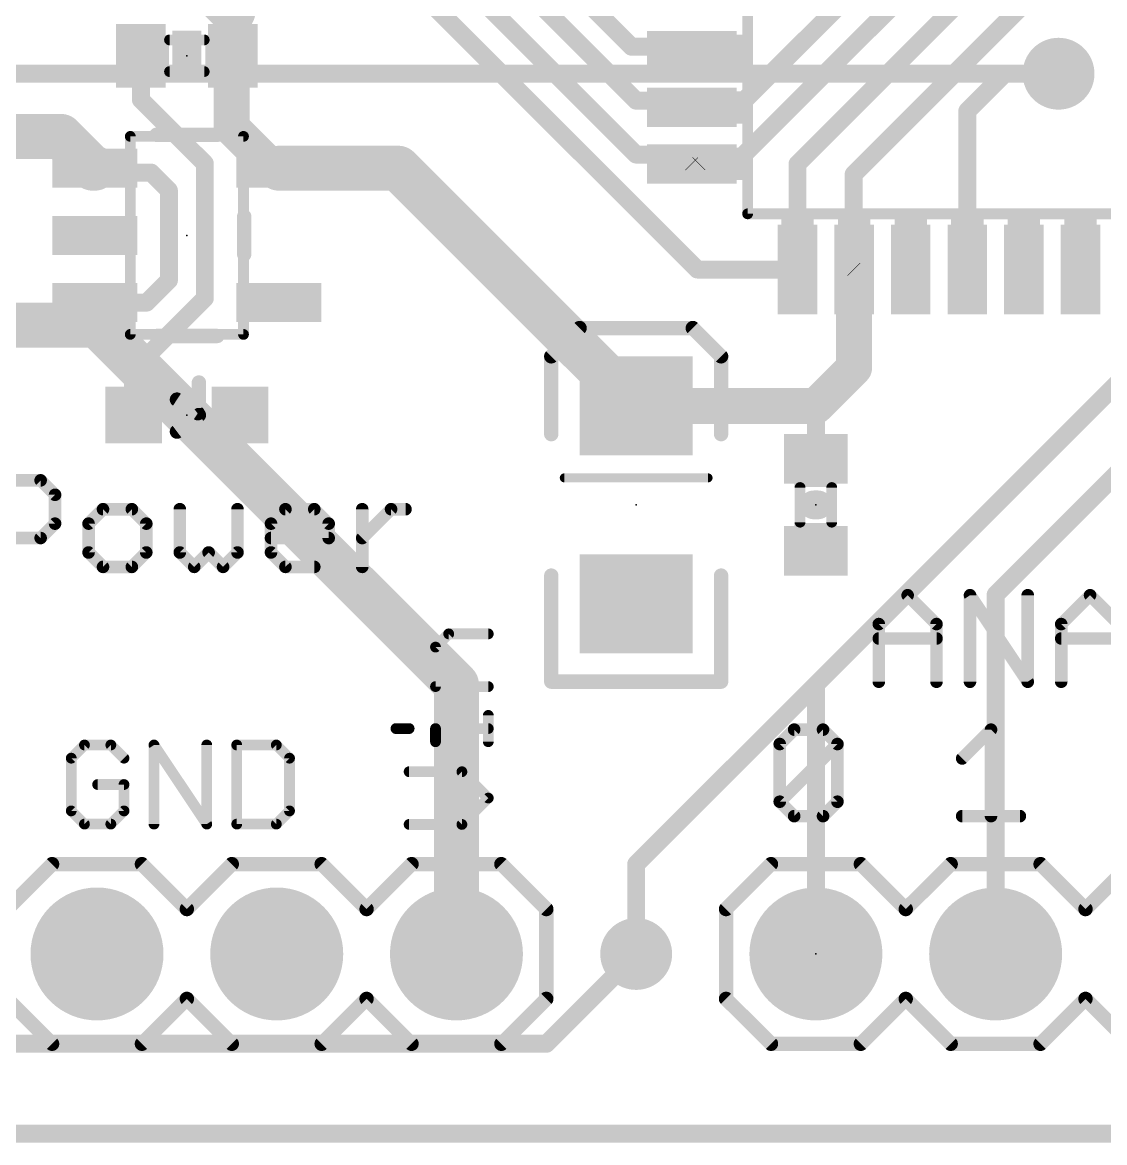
# Model space of a CAD drawing. Extents: x -28 to 79, y -1 to 63.
# Drawn here: x 23.08 to 38.37, y -0.13 to 15.71 of the extents above; entities that cross this region are included whole.
import ezdxf

# ---------------------------------------------------------------- set-up
doc = ezdxf.new("R2010")
doc.units = 0
for name, color, linetype in [('1', 12, 'CONTINUOUS'), ('16', 132, 'CONTINUOUS'), ('17', 110, 'CONTINUOUS'), ('18', 110, 'CONTINUOUS'), ('20', 53, 'CONTINUOUS'), ('21', 41, 'CONTINUOUS'), ('23', 53, 'CONTINUOUS'), ('51', 53, 'CONTINUOUS')]:
    doc.layers.add(name, color=color, linetype=linetype)

# ---------------------------------------------------------------- blocks, each defined once
blk = doc.blocks.new('RECT')
blk.add_solid([(-0.5, -0.5), (0.5, -0.5), (-0.5, 0.5), (0.5, 0.5)])
blk = doc.blocks.new('ROUNDP')
at = {"const_width": 0.5}
blk.add_lwpolyline([(0, -0.25, 1), (0, 0.25, 1), (0, -0.25)], format="xyb", dxfattribs=at)
blk = doc.blocks.new('ROUNDV')
at = {"const_width": 0.5}
blk.add_lwpolyline([(0, -0.25, 1), (0, 0.25, 1), (0, -0.25)], format="xyb", dxfattribs=at)

msp = doc.modelspace()

# ---------------------------------------------------------------- linework, layer by layer
at = {"layer": '1'}
for points, const_width in [([(31.6865, 15.367), (25.527, 21.5265)], 0.254), ([(31.75, 14.605), (25.019, 21.336)], 0.254), ([(31.75, 13.843), (24.511, 21.082)], 0.254), ([(32.6136, 12.2174), (24.003, 20.828)], 0.254), ([(25.4, 16.51), (26.05, 15.86)], 0.635), ([(26.05, 15.86), (26.05, 15.24)], 0.508), ([(33.147, 13.716), (35.433, 16.002)], 0.254), ([(33.274, 14.605), (34.671, 16.002)], 0.254), ([(34.03, 13.71), (36.322, 16.002)], 0.254), ([(34.8234, 13.5636), (37.2364, 15.9766)], 0.254), ([(24.75, 14.62), (24.75, 15.24)], 0.254), ([(26.05, 15.24), (26.035, 15.24)], 0.508), ([(26.035, 15.24), (26.035, 14.224)], 0.508), ([(32.512, 15.367), (31.6865, 15.367)], 0.254), ([(32.512, 15.3354), (32.512, 15.367)], 0.254), ([(32.5374, 15.31), (32.512, 15.3354)], 0.254), ([(36.957, 14.986), (36.43, 14.459)], 0.254), ([(37.719, 14.986), (36.957, 14.986)], 0.254), ([(25.654, 13.716), (24.75, 14.62)], 0.254), ([(32.512, 14.605), (31.75, 14.605)], 0.254), ([(32.5374, 14.5796), (32.512, 14.605)], 0.254), ([(32.639, 14.478), (32.766, 14.605)], 0.254), ([(32.766, 14.605), (33.274, 14.605)], 0.254), ([(32.5374, 14.51), (32.5374, 14.5796)], 0.254), ([(32.5374, 14.51), (32.5694, 14.478)], 0.254), ([(32.5374, 14.51), (32.607, 14.51)], 0.254), ([(32.5694, 14.478), (32.639, 14.478)], 0.254), ([(32.607, 14.51), (32.639, 14.478)], 0.254), ([(36.43, 14.459), (36.43, 12.2174)], 0.254), ([(21.59, 14.1), (23.619, 14.1)], 0.635), ([(23.619, 14.1), (24.069, 13.65)], 0.635), ([(26.035, 14.224), (26.609, 13.65)], 0.508), ([(24.069, 13.65), (24.0999, 13.65)], 0.635), ([(26.7001, 13.65), (28.387, 13.65)], 0.635), ([(28.387, 13.65), (31.75, 10.287)], 0.635), ([(32.639, 13.843), (31.75, 13.843)], 0.254), ([(32.5374, 13.7414), (32.639, 13.843)], 0.254), ([(25.654, 11.811), (25.654, 13.716)], 0.254), ([(32.5374, 13.71), (32.5314, 13.716)], 0.254), ([(32.5374, 13.71), (32.5374, 13.7414)], 0.254), ([(32.5374, 13.71), (32.633, 13.71)], 0.254), ([(32.633, 13.71), (32.639, 13.716)], 0.254), ([(32.639, 13.716), (33.147, 13.716)], 0.254), ([(34.03, 12.2174), (34.03, 13.71)], 0.254), ([(24.0999, 13.65), (24.0999, 13.6191)], 0.254), ([(24.0999, 13.6191), (24.13, 13.589)], 0.254), ([(24.13, 13.589), (24.892, 13.589)], 0.254), ([(24.892, 13.589), (25.146, 13.335)], 0.254), ([(26.604, 13.65), (26.543, 13.589)], 0.254), ([(26.609, 13.65), (26.604, 13.65)], 0.254), ([(26.609, 13.65), (26.7001, 13.65)], 0.254), ([(34.8234, 12.224), (34.8234, 13.5636)], 0.254), ([(25.146, 13.335), (25.146, 12.065)], 0.254), ([(34.83, 10.827), (34.83, 12.2174)], 0.508), ([(32.6136, 12.2174), (34.03, 12.2174)], 0.254), ([(34.83, 12.2174), (34.8234, 12.224)], 0.254), ([(25.146, 12.065), (24.831, 11.75)], 0.254), ([(24.638, 10.795), (25.654, 11.811)], 0.254), ([(24.831, 11.75), (24.0999, 11.75)], 0.254), ([(34.29, 10.287), (34.83, 10.827)], 0.508), ([(34.29, 6.35), (38.83, 10.89)], 0.254), ([(24.638, 10.16), (24.638, 10.795)], 0.254), ([(31.75, 10.287), (31.75, 10.29)], 0.635), ([(31.75, 10.29), (31.874, 10.29)], 0.635), ([(31.874, 10.29), (31.877, 10.287)], 0.635), ([(31.877, 10.287), (34.29, 10.287)], 0.508), ([(36.83, 7.62), (39.63, 10.42)], 0.254), ([(31.75, 10.29), (31.75, 10.16)], 0.254), ([(34.29, 10.287), (34.29, 9.54)], 0.254), ([(24.65, 10.16), (24.638, 10.16)], 0.254), ([(36.83, 2.54), (36.83, 7.62)], 0.254), ([(34.29, 2.54), (34.29, 6.35)], 0.254), ([(30.48, 1.27), (31.75, 2.54)], 0.254), ([(17.78, 1.27), (30.48, 1.27)], 0.254), ([(52.07, 0), (0, 0)], 0.254)]:
    msp.add_lwpolyline(points, dxfattribs=dict(at, const_width=const_width))
for points, const_width in [([(25.9377, 15.7477, 1), (26.1623, 15.9723)], 0.3175), ([(24.8135, 15.24, 1), (24.6865, 15.24)], 0.127), ([(26.035, 15.367, 1), (26.035, 15.113)], 0.254), ([(26.162, 15.24, 1), (25.908, 15.24)], 0.254), ([(25.923, 15.24, 1), (26.177, 15.24)], 0.254), ([(26.05, 15.113, 1), (26.05, 15.367)], 0.254), ([(31.6865, 15.4305, 1), (31.6865, 15.3035)], 0.127), ([(31.6416, 15.3221, 1), (31.7314, 15.4119)], 0.127), ([(32.5755, 15.367, 1), (32.4485, 15.367)], 0.127), ([(32.5569, 15.3803, 1), (32.4671, 15.2905)], 0.127), ([(32.4485, 15.3354, 1), (32.5755, 15.3354)], 0.127), ([(32.4925, 15.2651, 1), (32.5823, 15.3549)], 0.127), ([(32.512, 15.3035, 1), (32.512, 15.4305)], 0.127), ([(36.957, 15.0495, 1), (36.957, 14.9225)], 0.127), ([(37.0019, 14.9411, 1), (36.9121, 15.0309)], 0.127), ([(37.719, 14.9225, 1), (37.719, 15.0495)], 0.127), ([(24.7949, 14.6649, 1), (24.7051, 14.5751)], 0.127), ([(31.75, 14.6685, 1), (31.75, 14.5415)], 0.127), ([(32.5569, 14.6499, 1), (32.4671, 14.5601)], 0.127), ([(32.512, 14.5415, 1), (32.512, 14.6685)], 0.127), ([(32.766, 14.6685, 1), (32.766, 14.5415)], 0.127), ([(32.8109, 14.5601, 1), (32.7211, 14.6499)], 0.127), ([(33.274, 14.5415, 1), (33.274, 14.6685)], 0.127), ([(24.6865, 14.62, 1), (24.8135, 14.62)], 0.127), ([(31.7051, 14.5601, 1), (31.7949, 14.6499)], 0.127), ([(32.6009, 14.5796, 1), (32.4739, 14.5796)], 0.127), ([(32.5823, 14.5549, 1), (32.4925, 14.4651)], 0.127), ([(32.5374, 14.5735, 1), (32.5374, 14.4465)], 0.127), ([(32.4739, 14.51, 1), (32.6009, 14.51)], 0.127), ([(32.4925, 14.5347, 1), (32.5823, 14.6245)], 0.127), ([(32.5694, 14.5415, 1), (32.5694, 14.4145)], 0.127), ([(32.5245, 14.4331, 1), (32.6143, 14.5229)], 0.127), ([(32.6519, 14.5549, 1), (32.5621, 14.4651)], 0.127), ([(32.5941, 14.5229, 1), (32.6839, 14.4331)], 0.127), ([(32.5941, 14.4331, 1), (32.6839, 14.5229)], 0.127), ([(32.607, 14.4465, 1), (32.607, 14.5735)], 0.127), ([(32.639, 14.4145, 1), (32.639, 14.5415)], 0.127), ([(33.2291, 14.6499, 1), (33.3189, 14.5601)], 0.127), ([(36.4935, 14.459, 1), (36.3665, 14.459)], 0.127), ([(23.7313, 14.2123, 1), (23.5067, 13.9877)], 0.3175), ([(23.619, 13.9413, 1), (23.619, 14.2588)], 0.3175), ([(26.1248, 14.3138, 1), (25.9452, 14.1342)], 0.254), ([(36.3851, 14.5039, 1), (36.4749, 14.4141)], 0.127), ([(25.908, 14.224, 1), (26.162, 14.224)], 0.254), ([(24.069, 13.8087, 1), (24.069, 13.4913)], 0.3175), ([(24.0999, 13.4913, 1), (24.0999, 13.8087)], 0.3175), ([(26.7001, 13.8087, 1), (26.7001, 13.4913)], 0.3175), ([(28.4993, 13.7623, 1), (28.2747, 13.5377)], 0.3175), ([(28.387, 13.4913, 1), (28.387, 13.8087)], 0.3175), ([(31.75, 13.9065, 1), (31.75, 13.7795)], 0.127), ([(31.7051, 13.7981, 1), (31.7949, 13.8879)], 0.127), ([(32.6839, 13.7981, 1), (32.5941, 13.8879)], 0.127), ([(32.639, 13.7795, 1), (32.639, 13.9065)], 0.127), ([(23.9567, 13.5377, 1), (24.1813, 13.7623)], 0.3175), ([(25.7175, 13.716, 1), (25.5905, 13.716)], 0.127), ([(25.6091, 13.6711, 1), (25.6989, 13.7609)], 0.127), ([(26.5192, 13.5602, 1), (26.6988, 13.7398)], 0.254), ([(32.5763, 13.7609, 1), (32.4865, 13.6711)], 0.127), ([(32.6009, 13.7414, 1), (32.4739, 13.7414)], 0.127), ([(32.4925, 13.7863, 1), (32.5823, 13.6965)], 0.127), ([(32.5374, 13.7735, 1), (32.5374, 13.6465)], 0.127), ([(32.4925, 13.6651, 1), (32.5823, 13.7549)], 0.127), ([(32.5881, 13.7549, 1), (32.6779, 13.6651)], 0.127), ([(32.639, 13.7795, 1), (32.639, 13.6525)], 0.127), ([(32.6839, 13.6711, 1), (32.5941, 13.7609)], 0.127), ([(32.633, 13.6465, 1), (32.633, 13.7735)], 0.127), ([(33.1021, 13.7609, 1), (33.1919, 13.6711)], 0.127), ([(33.147, 13.6525, 1), (33.147, 13.7795)], 0.127), ([(34.0935, 13.71, 1), (33.9665, 13.71)], 0.127), ([(33.9851, 13.7549, 1), (34.0749, 13.6651)], 0.127), ([(24.1634, 13.65, 1), (24.0364, 13.65)], 0.127), ([(24.1448, 13.664, 1), (24.055, 13.5742)], 0.127), ([(24.0364, 13.6191, 1), (24.1634, 13.6191)], 0.127), ([(24.13, 13.6525, 1), (24.13, 13.5255)], 0.127), ([(24.0851, 13.5441, 1), (24.1749, 13.6339)], 0.127), ([(24.9369, 13.6339, 1), (24.8471, 13.5441)], 0.127), ([(24.892, 13.5255, 1), (24.892, 13.6525)], 0.127), ([(26.4981, 13.6339, 1), (26.5879, 13.5441)], 0.127), ([(26.604, 13.7135, 1), (26.604, 13.5865)], 0.127), ([(26.609, 13.7135, 1), (26.609, 13.5865)], 0.127), ([(26.6489, 13.6051, 1), (26.5591, 13.6949)], 0.127), ([(26.609, 13.5865, 1), (26.609, 13.7135)], 0.127), ([(26.7001, 13.5865, 1), (26.7001, 13.7135)], 0.127), ([(32.4739, 13.71, 1), (32.6009, 13.71)], 0.127), ([(34.8869, 13.5636, 1), (34.7599, 13.5636)], 0.127), ([(34.7785, 13.6085, 1), (34.8683, 13.5187)], 0.127), ([(25.2095, 13.335, 1), (25.0825, 13.335)], 0.127), ([(25.1011, 13.2901, 1), (25.1909, 13.3799)], 0.127), ([(34.957, 12.2174, 1), (34.703, 12.2174)], 0.254), ([(32.6136, 12.2809, 1), (32.6136, 12.1539)], 0.127), ([(32.5687, 12.1725, 1), (32.6585, 12.2623)], 0.127), ([(33.9665, 12.2174, 1), (34.0935, 12.2174)], 0.127), ([(34.03, 12.1539, 1), (34.03, 12.2809)], 0.127), ([(34.8683, 12.2689, 1), (34.7785, 12.1791)], 0.127), ([(34.7599, 12.224, 1), (34.8869, 12.224)], 0.127), ([(34.7851, 12.1725, 1), (34.8749, 12.2623)], 0.127), ([(36.3665, 12.2174, 1), (36.4935, 12.2174)], 0.127), ([(25.0825, 12.065, 1), (25.2095, 12.065)], 0.127), ([(25.1909, 12.0201, 1), (25.1011, 12.1099)], 0.127), ([(25.6989, 11.7661, 1), (25.6091, 11.8559)], 0.127), ([(24.0999, 11.8135, 1), (24.0999, 11.6865)], 0.127), ([(24.7861, 11.7949, 1), (24.8759, 11.7051)], 0.127), ([(24.831, 11.6865, 1), (24.831, 11.8135)], 0.127), ([(25.5905, 11.811, 1), (25.7175, 11.811)], 0.127), ([(34.703, 10.827, 1), (34.957, 10.827)], 0.254), ([(34.9198, 10.7372, 1), (34.7402, 10.9168)], 0.254), ([(24.7015, 10.795, 1), (24.5745, 10.795)], 0.127), ([(24.5931, 10.8399, 1), (24.6829, 10.7501)], 0.127), ([(31.9088, 10.29, 1), (31.5912, 10.29)], 0.3175), ([(31.75, 10.4488, 1), (31.75, 10.1313)], 0.3175), ([(31.6377, 10.1747, 1), (31.8623, 10.3993)], 0.3175), ([(31.9863, 10.4023, 1), (31.7617, 10.1777)], 0.3175), ([(31.7647, 10.1747, 1), (31.9893, 10.3993)], 0.3175), ([(31.877, 10.414, 1), (31.877, 10.16)], 0.254), ([(31.874, 10.1313, 1), (31.874, 10.4488)], 0.3175), ([(34.2002, 10.3768, 1), (34.3798, 10.1972)], 0.254), ([(34.29, 10.16, 1), (34.29, 10.414)], 0.254), ([(31.5912, 10.287, 1), (31.9088, 10.287)], 0.3175), ([(31.8135, 10.29, 1), (31.6865, 10.29)], 0.127), ([(34.3535, 10.287, 1), (34.2265, 10.287)], 0.127), ([(24.638, 10.2235, 1), (24.638, 10.0965)], 0.127), ([(24.5745, 10.16, 1), (24.7015, 10.16)], 0.127), ([(24.65, 10.0965, 1), (24.65, 10.2235)], 0.127), ([(31.6865, 10.16, 1), (31.8135, 10.16)], 0.127), ([(34.2265, 9.54, 1), (34.3535, 9.54)], 0.127), ([(36.8935, 7.62, 1), (36.7665, 7.62)], 0.127), ([(36.7851, 7.6649, 1), (36.8749, 7.5751)], 0.127), ([(34.3535, 6.35, 1), (34.2265, 6.35)], 0.127), ([(34.2451, 6.3949, 1), (34.3349, 6.3051)], 0.127), ([(31.7949, 2.4951, 1), (31.7051, 2.5849)], 0.127), ([(34.2265, 2.54, 1), (34.3535, 2.54)], 0.127), ([(36.7665, 2.54, 1), (36.8935, 2.54)], 0.127), ([(30.4351, 1.3149, 1), (30.5249, 1.2251)], 0.127), ([(30.48, 1.2065, 1), (30.48, 1.3335)], 0.127)]:
    msp.add_lwpolyline(points, format="xyb", dxfattribs=dict(at, const_width=const_width))
at = {"layer": '16'}
for points, const_width in [([(20.574, 14.986), (37.719, 14.986)], 0.254), ([(19.05, 11.43), (24.13, 11.43)], 0.635), ([(24.13, 11.43), (29.21, 6.35)], 0.635), ([(31.75, 3.81), (39.37, 11.43)], 0.254), ([(29.21, 6.35), (29.21, 2.54)], 0.635), ([(31.75, 2.54), (31.75, 3.81)], 0.254), ([(52.07, 0), (0, 0)], 0.254)]:
    msp.add_lwpolyline(points, dxfattribs=dict(at, const_width=const_width))
for points, const_width in [([(37.719, 14.9225, 1), (37.719, 15.0495)], 0.127), ([(24.2423, 11.5423, 1), (24.0177, 11.3177)], 0.3175), ([(24.13, 11.2713, 1), (24.13, 11.5887)], 0.3175), ([(29.3688, 6.35, 1), (29.0512, 6.35)], 0.3175), ([(29.0977, 6.2377, 1), (29.3223, 6.4623)], 0.3175), ([(31.8135, 3.81, 1), (31.6865, 3.81)], 0.127), ([(31.7051, 3.8549, 1), (31.7949, 3.7651)], 0.127), ([(29.0512, 2.54, 1), (29.3688, 2.54)], 0.3175), ([(31.6865, 2.54, 1), (31.8135, 2.54)], 0.127)]:
    msp.add_lwpolyline(points, format="xyb", dxfattribs=dict(at, const_width=const_width))
at = {"layer": '20', "const_width": 0.2032}
msp.add_lwpolyline([(0, 0), (49.53, 0)], dxfattribs=at)
at = {"layer": '21'}
for points, const_width in [([(33.325, 13.005), (33.325, 20.015)], 0.1524), ([(24.9706, 14.1224), (25.8294, 14.1224)], 0.2032), ([(26.2104, 12.9684), (26.2104, 12.4316)], 0.2032), ([(40.335, 13.005), (33.325, 13.005)], 0.1524), ([(30.95, 11.39), (30.55, 10.99)], 0.2032), ([(32.55, 11.39), (30.95, 11.39)], 0.2032), ([(32.95, 10.99), (32.55, 11.39)], 0.2032), ([(25.8294, 11.2776), (24.9706, 11.2776)], 0.2032), ([(30.55, 10.99), (30.55, 9.89)], 0.2032), ([(32.95, 9.89), (32.95, 10.99)], 0.2032), ([(25.57, 10.62), (25.57, 10.16)], 0.2032), ([(25.5546, 10.1854), (25.26, 10.3784)], 0.2032), ([(25.57, 10.16), (25.26, 9.9262)], 0.2032), ([(25.57, 9.7), (25.57, 10.16)], 0.2032), ([(22.7219, 9.2361), (23.3335, 9.2361)], 0.1778), ([(23.3335, 9.2361), (23.5374, 9.0323)], 0.1778), ([(30.734, 9.271), (32.766, 9.271)], 0.127), ([(23.5374, 9.0323), (23.5374, 8.6245)], 0.1778), ([(34.3205, 8.89), (34.2595, 8.89)], 0.4064), ([(24.2149, 8.8284), (24.011, 8.6245)], 0.1778), ([(24.6226, 8.8284), (24.2149, 8.8284)], 0.1778), ([(24.8265, 8.6245), (24.6226, 8.8284)], 0.1778), ([(25.3001, 8.8284), (25.3001, 8.2168)], 0.1778), ([(26.1156, 8.2168), (26.1156, 8.8284)], 0.1778), ([(26.5892, 8.6245), (26.7931, 8.8284)], 0.1778), ([(26.7931, 8.8284), (27.2008, 8.8284)], 0.1778), ([(27.2008, 8.8284), (27.4047, 8.6245)], 0.1778), ([(27.8783, 8.0129), (27.8783, 8.8284)], 0.1778), ([(27.8783, 8.4206), (28.286, 8.8284)], 0.1778), ([(28.286, 8.8284), (28.4899, 8.8284)], 0.1778), ([(23.5374, 8.6245), (23.3335, 8.4206)], 0.1778), ([(24.011, 8.6245), (24.011, 8.2168)], 0.1778), ([(24.8265, 8.2168), (24.8265, 8.6245)], 0.1778), ([(26.5892, 8.2168), (26.5892, 8.6245)], 0.1778), ([(27.4047, 8.6245), (27.4047, 8.4206)], 0.1778), ([(23.3335, 8.4206), (22.7219, 8.4206)], 0.1778), ([(27.4047, 8.4206), (26.5892, 8.4206)], 0.1778), ([(24.011, 8.2168), (24.2149, 8.0129)], 0.1778), ([(24.6226, 8.0129), (24.8265, 8.2168)], 0.1778), ([(25.3001, 8.2168), (25.504, 8.0129)], 0.1778), ([(25.504, 8.0129), (25.7078, 8.2168)], 0.1778), ([(25.7078, 8.2168), (25.9117, 8.0129)], 0.1778), ([(25.9117, 8.0129), (26.1156, 8.2168)], 0.1778), ([(26.7931, 8.0129), (26.5892, 8.2168)], 0.1778), ([(24.2149, 8.0129), (24.6226, 8.0129)], 0.1778), ([(27.2008, 8.0129), (26.7931, 8.0129)], 0.1778), ([(30.55, 6.39), (30.55, 7.89)], 0.2032), ([(32.95, 7.89), (32.95, 6.39)], 0.2032), ([(35.1789, 7.2044), (35.5866, 7.6121)], 0.1778), ([(35.5866, 7.6121), (35.9944, 7.2044)], 0.1778), ([(36.468, 6.3889), (36.468, 7.6121)], 0.1778), ([(36.468, 7.6121), (37.2835, 6.3889)], 0.1778), ([(37.2835, 6.3889), (37.2835, 7.6121)], 0.1778), ([(37.7571, 7.2044), (38.1648, 7.6121)], 0.1778), ([(38.1648, 7.6121), (38.5726, 7.2044)], 0.1778), ([(35.1789, 6.3889), (35.1789, 7.2044)], 0.1778), ([(35.9944, 7.2044), (35.9944, 6.3889)], 0.1778), ([(37.7571, 6.3889), (37.7571, 7.2044)], 0.1778), ([(28.9141, 6.8795), (29.1005, 7.0659)], 0.1524), ([(29.1005, 7.0659), (29.6598, 7.0659)], 0.1524), ([(35.1789, 7.0005), (35.9944, 7.0005)], 0.1778), ([(37.7571, 7.0005), (38.5726, 7.0005)], 0.1778), ([(28.9141, 6.3202), (28.9141, 6.8795)], 0.1524), ([(29.6598, 6.3202), (28.9141, 6.3202)], 0.1524), ([(32.95, 6.39), (30.55, 6.39)], 0.2032), ([(29.6598, 5.5406), (29.6598, 5.9134)], 0.1524), ([(28.3548, 5.727), (28.5412, 5.727)], 0.1524), ([(28.9141, 5.5406), (28.9141, 5.727)], 0.1524), ([(28.9141, 5.727), (29.6598, 5.727)], 0.1524), ([(33.7789, 5.5083), (33.9828, 5.7121)], 0.1778), ([(33.9828, 5.7121), (34.3905, 5.7121)], 0.1778), ([(34.3905, 5.7121), (34.5944, 5.5083)], 0.1778), ([(36.3571, 5.3044), (36.7648, 5.7121)], 0.1778), ([(36.7648, 5.7121), (36.7648, 4.4889)], 0.1778), ([(23.9526, 5.4948), (23.7662, 5.3083)], 0.1524), ([(24.3255, 5.4948), (23.9526, 5.4948)], 0.1524), ([(24.5119, 5.3083), (24.3255, 5.4948)], 0.1524), ([(24.9356, 4.3762), (24.9356, 5.4948)], 0.1524), ([(24.9356, 5.4948), (25.6813, 4.3762)], 0.1524), ([(25.6813, 4.3762), (25.6813, 5.4948)], 0.1524), ([(26.105, 5.4948), (26.105, 4.3762)], 0.1524), ([(26.6643, 5.4948), (26.105, 5.4948)], 0.1524), ([(26.8507, 5.3083), (26.6643, 5.4948)], 0.1524), ([(33.7789, 4.6928), (33.7789, 5.5083)], 0.1778), ([(33.7789, 4.6928), (34.5944, 5.5083)], 0.1778), ([(34.5944, 5.5083), (34.5944, 4.6928)], 0.1778), ([(23.7662, 5.3083), (23.7662, 4.5626)], 0.1524), ([(26.8507, 4.5626), (26.8507, 5.3083)], 0.1524), ([(29.287, 5.1169), (28.5412, 5.1169)], 0.1524), ([(29.6598, 4.7441), (29.287, 5.1169)], 0.1524), ([(24.5119, 4.9355), (24.1391, 4.9355)], 0.1524), ([(24.5119, 4.5626), (24.5119, 4.9355)], 0.1524), ([(29.287, 4.3712), (29.6598, 4.7441)], 0.1524), ([(33.9828, 4.4889), (33.7789, 4.6928)], 0.1778), ([(34.5944, 4.6928), (34.3905, 4.4889)], 0.1778), ([(23.7662, 4.5626), (23.9526, 4.3762)], 0.1524), ([(24.3255, 4.3762), (24.5119, 4.5626)], 0.1524), ([(26.6643, 4.3762), (26.8507, 4.5626)], 0.1524), ([(23.9526, 4.3762), (24.3255, 4.3762)], 0.1524), ([(26.105, 4.3762), (26.6643, 4.3762)], 0.1524), ([(28.5412, 4.3712), (29.287, 4.3712)], 0.1524), ([(34.3905, 4.4889), (33.9828, 4.4889)], 0.1778), ([(36.3571, 4.4889), (37.1726, 4.4889)], 0.1778), ([(23.495, 3.81), (22.86, 3.175)], 0.2032), ([(23.495, 3.81), (24.765, 3.81)], 0.2032), ([(24.765, 3.81), (25.4, 3.175)], 0.2032), ([(25.4, 3.175), (26.035, 3.81)], 0.2032), ([(26.035, 3.81), (27.305, 3.81)], 0.2032), ([(27.305, 3.81), (27.94, 3.175)], 0.2032), ([(27.94, 3.175), (28.575, 3.81)], 0.2032), ([(28.575, 3.81), (29.845, 3.81)], 0.2032), ([(29.845, 3.81), (30.48, 3.175)], 0.2032), ([(33.655, 3.81), (33.02, 3.175)], 0.2032), ([(33.655, 3.81), (34.925, 3.81)], 0.2032), ([(34.925, 3.81), (35.56, 3.175)], 0.2032), ([(35.56, 3.175), (36.195, 3.81)], 0.2032), ([(36.195, 3.81), (37.465, 3.81)], 0.2032), ([(37.465, 3.81), (38.1, 3.175)], 0.2032), ([(38.1, 3.175), (38.735, 3.81)], 0.2032), ([(30.48, 3.175), (30.48, 1.905)], 0.2032), ([(33.02, 3.175), (33.02, 1.905)], 0.2032), ([(22.86, 1.905), (23.495, 1.27)], 0.2032), ([(25.4, 1.905), (24.765, 1.27)], 0.2032), ([(26.035, 1.27), (25.4, 1.905)], 0.2032), ([(27.94, 1.905), (27.305, 1.27)], 0.2032), ([(28.575, 1.27), (27.94, 1.905)], 0.2032), ([(30.48, 1.905), (29.845, 1.27)], 0.2032), ([(33.02, 1.905), (33.655, 1.27)], 0.2032), ([(35.56, 1.905), (34.925, 1.27)], 0.2032), ([(36.195, 1.27), (35.56, 1.905)], 0.2032), ([(38.1, 1.905), (37.465, 1.27)], 0.2032), ([(38.735, 1.27), (38.1, 1.905)], 0.2032), ([(24.765, 1.27), (23.495, 1.27)], 0.2032), ([(27.305, 1.27), (26.035, 1.27)], 0.2032), ([(29.845, 1.27), (28.575, 1.27)], 0.2032), ([(34.925, 1.27), (33.655, 1.27)], 0.2032), ([(37.465, 1.27), (36.195, 1.27)], 0.2032)]:
    msp.add_lwpolyline(points, dxfattribs=dict(at, const_width=const_width))
for points, const_width in [([(24.9706, 14.1732, 1), (24.9706, 14.0716)], 0.1016), ([(25.8294, 14.0716, 1), (25.8294, 14.1732)], 0.1016), ([(26.2612, 12.9684, 1), (26.1596, 12.9684)], 0.1016), ([(33.325, 13.0431, 1), (33.325, 12.9669)], 0.0762), ([(33.2869, 13.005, 1), (33.3631, 13.005)], 0.0762), ([(26.1596, 12.4316, 1), (26.2612, 12.4316)], 0.1016), ([(30.95, 11.4408, 1), (30.95, 11.3392)], 0.1016), ([(30.9859, 11.3541, 1), (30.9141, 11.4259)], 0.1016), ([(32.5859, 11.4259, 1), (32.5141, 11.3541)], 0.1016), ([(32.55, 11.3392, 1), (32.55, 11.4408)], 0.1016), ([(24.9706, 11.3284, 1), (24.9706, 11.2268)], 0.1016), ([(25.8294, 11.2268, 1), (25.8294, 11.3284)], 0.1016), ([(30.6008, 10.99, 1), (30.4992, 10.99)], 0.1016), ([(33.0008, 10.99, 1), (32.8992, 10.99)], 0.1016), ([(30.5141, 11.0259, 1), (30.5859, 10.9541)], 0.1016), ([(32.9141, 10.9541, 1), (32.9859, 11.0259)], 0.1016), ([(25.6208, 10.62, 1), (25.5192, 10.62)], 0.1016), ([(25.2878, 10.4209, 1), (25.2322, 10.3359)], 0.1016), ([(25.6208, 10.16, 1), (25.5192, 10.16)], 0.1016), ([(25.5192, 10.16, 1), (25.6208, 10.16)], 0.1016), ([(25.5268, 10.1429, 1), (25.5824, 10.2279)], 0.1016), ([(25.6006, 10.1194, 1), (25.5394, 10.2006)], 0.1016), ([(25.2294, 9.9668, 1), (25.2906, 9.8856)], 0.1016), ([(30.4992, 9.89, 1), (30.6008, 9.89)], 0.1016), ([(32.8992, 9.89, 1), (33.0008, 9.89)], 0.1016), ([(25.5192, 9.7, 1), (25.6208, 9.7)], 0.1016), ([(23.365, 9.2676, 1), (23.3021, 9.2047)], 0.0889), ([(23.3335, 9.1917, 1), (23.3335, 9.2806)], 0.0889), ([(30.734, 9.3028, 1), (30.734, 9.2393)], 0.0635), ([(32.766, 9.2393, 1), (32.766, 9.3028)], 0.0635), ([(23.5818, 9.0323, 1), (23.4929, 9.0323)], 0.0889), ([(23.506, 9.0008, 1), (23.5688, 9.0637)], 0.0889), ([(34.2595, 8.9916, 1), (34.2595, 8.7884)], 0.2032), ([(34.3205, 8.7884, 1), (34.3205, 8.9916)], 0.2032), ([(24.2149, 8.8728, 1), (24.2149, 8.7839)], 0.0889), ([(24.2463, 8.797, 1), (24.1834, 8.8598)], 0.0889), ([(24.6541, 8.8598, 1), (24.5912, 8.797)], 0.0889), ([(24.6226, 8.7839, 1), (24.6226, 8.8728)], 0.0889), ([(25.3446, 8.8284, 1), (25.2556, 8.8284)], 0.0889), ([(26.16, 8.8284, 1), (26.0711, 8.8284)], 0.0889), ([(26.7931, 8.8728, 1), (26.7931, 8.7839)], 0.0889), ([(26.8245, 8.797, 1), (26.7616, 8.8598)], 0.0889), ([(27.2323, 8.8598, 1), (27.1694, 8.797)], 0.0889), ([(27.2008, 8.7839, 1), (27.2008, 8.8728)], 0.0889), ([(27.9228, 8.8284, 1), (27.8339, 8.8284)], 0.0889), ([(28.286, 8.8728, 1), (28.286, 8.7839)], 0.0889), ([(28.3175, 8.797, 1), (28.2546, 8.8598)], 0.0889), ([(28.4899, 8.7839, 1), (28.4899, 8.8728)], 0.0889), ([(23.5688, 8.5931, 1), (23.506, 8.656)], 0.0889), ([(24.0555, 8.6245, 1), (23.9666, 8.6245)], 0.0889), ([(24.8709, 8.6245, 1), (24.782, 8.6245)], 0.0889), ([(26.6337, 8.6245, 1), (26.5448, 8.6245)], 0.0889), ([(27.4491, 8.6245, 1), (27.3602, 8.6245)], 0.0889), ([(23.4929, 8.6245, 1), (23.5818, 8.6245)], 0.0889), ([(23.9796, 8.656, 1), (24.0424, 8.5931)], 0.0889), ([(24.7951, 8.5931, 1), (24.8579, 8.656)], 0.0889), ([(26.5578, 8.656, 1), (26.6206, 8.5931)], 0.0889), ([(27.3733, 8.5931, 1), (27.4361, 8.656)], 0.0889), ([(23.3021, 8.4521, 1), (23.365, 8.3892)], 0.0889), ([(23.3335, 8.3762, 1), (23.3335, 8.4651)], 0.0889), ([(26.5892, 8.4651, 1), (26.5892, 8.3762)], 0.0889), ([(27.3602, 8.4206, 1), (27.4491, 8.4206)], 0.0889), ([(27.4047, 8.3762, 1), (27.4047, 8.4651)], 0.0889), ([(27.8469, 8.4521, 1), (27.9097, 8.3892)], 0.0889), ([(24.0424, 8.2482, 1), (23.9796, 8.1853)], 0.0889), ([(23.9666, 8.2168, 1), (24.0555, 8.2168)], 0.0889), ([(24.782, 8.2168, 1), (24.8709, 8.2168)], 0.0889), ([(24.8579, 8.1853, 1), (24.7951, 8.2482)], 0.0889), ([(25.2556, 8.2168, 1), (25.3446, 8.2168)], 0.0889), ([(25.3315, 8.2482, 1), (25.2687, 8.1853)], 0.0889), ([(25.7393, 8.2482, 1), (25.6764, 8.1853)], 0.0889), ([(25.7393, 8.1853, 1), (25.6764, 8.2482)], 0.0889), ([(26.0711, 8.2168, 1), (26.16, 8.2168)], 0.0889), ([(26.147, 8.1853, 1), (26.0842, 8.2482)], 0.0889), ([(26.6206, 8.2482, 1), (26.5578, 8.1853)], 0.0889), ([(26.5448, 8.2168, 1), (26.6337, 8.2168)], 0.0889), ([(24.2149, 8.0573, 1), (24.2149, 7.9684)], 0.0889), ([(24.1834, 7.9815, 1), (24.2463, 8.0443)], 0.0889), ([(24.5912, 8.0443, 1), (24.6541, 7.9815)], 0.0889), ([(24.6226, 7.9684, 1), (24.6226, 8.0573)], 0.0889), ([(25.4725, 8.0443, 1), (25.5354, 7.9815)], 0.0889), ([(25.4725, 7.9815, 1), (25.5354, 8.0443)], 0.0889), ([(25.8803, 8.0443, 1), (25.9432, 7.9815)], 0.0889), ([(25.8803, 7.9815, 1), (25.9432, 8.0443)], 0.0889), ([(26.7931, 8.0573, 1), (26.7931, 7.9684)], 0.0889), ([(26.7616, 7.9815, 1), (26.8245, 8.0443)], 0.0889), ([(27.2008, 7.9684, 1), (27.2008, 8.0573)], 0.0889), ([(27.8339, 8.0129, 1), (27.9228, 8.0129)], 0.0889), ([(30.6008, 7.89, 1), (30.4992, 7.89)], 0.1016), ([(33.0008, 7.89, 1), (32.8992, 7.89)], 0.1016), ([(35.6181, 7.6436, 1), (35.5552, 7.5807)], 0.0889), ([(35.6181, 7.5807, 1), (35.5552, 7.6436)], 0.0889), ([(36.505, 7.6368, 1), (36.431, 7.5875)], 0.0889), ([(36.5125, 7.6121, 1), (36.4236, 7.6121)], 0.0889), ([(37.3279, 7.6121, 1), (37.239, 7.6121)], 0.0889), ([(38.1963, 7.6436, 1), (38.1334, 7.5807)], 0.0889), ([(38.1963, 7.5807, 1), (38.1334, 7.6436)], 0.0889), ([(35.2233, 7.2044, 1), (35.1345, 7.2044)], 0.0889), ([(36.0388, 7.2044, 1), (35.9499, 7.2044)], 0.0889), ([(37.8015, 7.2044, 1), (37.7127, 7.2044)], 0.0889), ([(29.1005, 7.104, 1), (29.1005, 7.0278)], 0.0762), ([(29.1275, 7.039, 1), (29.0736, 7.0928)], 0.0762), ([(29.6598, 7.0278, 1), (29.6598, 7.104)], 0.0762), ([(35.1475, 7.2358, 1), (35.2103, 7.173)], 0.0889), ([(35.963, 7.173, 1), (36.0258, 7.2358)], 0.0889), ([(37.7257, 7.2358, 1), (37.7885, 7.173)], 0.0889), ([(35.1789, 7.045, 1), (35.1789, 6.9561)], 0.0889), ([(35.9944, 6.9561, 1), (35.9944, 7.045)], 0.0889), ([(37.7571, 7.045, 1), (37.7571, 6.9561)], 0.0889), ([(28.9522, 6.8795, 1), (28.876, 6.8795)], 0.0762), ([(28.8872, 6.9064, 1), (28.941, 6.8525)], 0.0762), ([(28.9141, 6.3583, 1), (28.9141, 6.2821)], 0.0762), ([(28.876, 6.3202, 1), (28.9522, 6.3202)], 0.0762), ([(29.6598, 6.2821, 1), (29.6598, 6.3583)], 0.0762), ([(30.55, 6.4408, 1), (30.55, 6.3392)], 0.1016), ([(30.4992, 6.39, 1), (30.6008, 6.39)], 0.1016), ([(32.8992, 6.39, 1), (33.0008, 6.39)], 0.1016), ([(32.95, 6.3392, 1), (32.95, 6.4408)], 0.1016), ([(35.1345, 6.3889, 1), (35.2233, 6.3889)], 0.0889), ([(35.9499, 6.3889, 1), (36.0388, 6.3889)], 0.0889), ([(36.4236, 6.3889, 1), (36.5125, 6.3889)], 0.0889), ([(37.239, 6.3889, 1), (37.3279, 6.3889)], 0.0889), ([(37.2465, 6.3642, 1), (37.3205, 6.4136)], 0.0889), ([(37.7127, 6.3889, 1), (37.8015, 6.3889)], 0.0889), ([(29.6979, 5.9134, 1), (29.6217, 5.9134)], 0.0762), ([(28.3548, 5.7651, 1), (28.3548, 5.6889)], 0.0762), ([(28.5412, 5.6889, 1), (28.5412, 5.7651)], 0.0762), ([(28.9522, 5.727, 1), (28.876, 5.727)], 0.0762), ([(28.9141, 5.7651, 1), (28.9141, 5.6889)], 0.0762), ([(29.6598, 5.6889, 1), (29.6598, 5.7651)], 0.0762), ([(33.9828, 5.7566, 1), (33.9828, 5.6677)], 0.0889), ([(34.0142, 5.6807, 1), (33.9513, 5.7436)], 0.0889), ([(34.422, 5.7436, 1), (34.3591, 5.6807)], 0.0889), ([(34.3905, 5.6677, 1), (34.3905, 5.7566)], 0.0889), ([(36.8093, 5.7121, 1), (36.7204, 5.7121)], 0.0889), ([(36.7963, 5.6807, 1), (36.7334, 5.7436)], 0.0889), ([(23.9526, 5.5329, 1), (23.9526, 5.4567)], 0.0762), ([(23.9796, 5.4678, 1), (23.9257, 5.5217)], 0.0762), ([(24.3524, 5.5217, 1), (24.2985, 5.4678)], 0.0762), ([(24.3255, 5.4567, 1), (24.3255, 5.5329)], 0.0762), ([(24.9737, 5.4948, 1), (24.8975, 5.4948)], 0.0762), ([(24.9673, 5.5159, 1), (24.9039, 5.4736)], 0.0762), ([(25.7194, 5.4948, 1), (25.6432, 5.4948)], 0.0762), ([(26.1431, 5.4948, 1), (26.0669, 5.4948)], 0.0762), ([(26.105, 5.5329, 1), (26.105, 5.4567)], 0.0762), ([(26.6912, 5.5217, 1), (26.6373, 5.4678)], 0.0762), ([(26.6643, 5.4567, 1), (26.6643, 5.5329)], 0.0762), ([(28.876, 5.5406, 1), (28.9522, 5.5406)], 0.0762), ([(29.6217, 5.5406, 1), (29.6979, 5.5406)], 0.0762), ([(33.8233, 5.5083, 1), (33.7345, 5.5083)], 0.0889), ([(33.7475, 5.5397, 1), (33.8103, 5.4768)], 0.0889), ([(34.6388, 5.5083, 1), (34.5499, 5.5083)], 0.0889), ([(34.6258, 5.4768, 1), (34.563, 5.5397)], 0.0889), ([(34.563, 5.4768, 1), (34.6258, 5.5397)], 0.0889), ([(23.8043, 5.3083, 1), (23.7281, 5.3083)], 0.0762), ([(23.7393, 5.3353, 1), (23.7931, 5.2814)], 0.0762), ([(24.485, 5.2814, 1), (24.5388, 5.3353)], 0.0762), ([(26.8888, 5.3083, 1), (26.8126, 5.3083)], 0.0762), ([(26.8238, 5.2814, 1), (26.8776, 5.3353)], 0.0762), ([(36.3257, 5.3358, 1), (36.3885, 5.273)], 0.0889), ([(28.5412, 5.155, 1), (28.5412, 5.0788)], 0.0762), ([(29.3139, 5.1438, 1), (29.26, 5.09)], 0.0762), ([(29.287, 5.0788, 1), (29.287, 5.155)], 0.0762), ([(24.1391, 4.9736, 1), (24.1391, 4.8974)], 0.0762), ([(24.55, 4.9355, 1), (24.4738, 4.9355)], 0.0762), ([(24.5119, 4.8974, 1), (24.5119, 4.9736)], 0.0762), ([(29.6867, 4.7171, 1), (29.6329, 4.771)], 0.0762), ([(29.6329, 4.7171, 1), (29.6867, 4.771)], 0.0762), ([(33.8103, 4.7242, 1), (33.7475, 4.6613)], 0.0889), ([(33.7475, 4.7242, 1), (33.8103, 4.6613)], 0.0889), ([(34.6258, 4.6613, 1), (34.563, 4.7242)], 0.0889), ([(23.7931, 4.5896, 1), (23.7393, 4.5357)], 0.0762), ([(23.7281, 4.5626, 1), (23.8043, 4.5626)], 0.0762), ([(24.4738, 4.5626, 1), (24.55, 4.5626)], 0.0762), ([(24.5388, 4.5357, 1), (24.485, 4.5896)], 0.0762), ([(26.8126, 4.5626, 1), (26.8888, 4.5626)], 0.0762), ([(26.8776, 4.5357, 1), (26.8238, 4.5896)], 0.0762), ([(33.7345, 4.6928, 1), (33.8233, 4.6928)], 0.0889), ([(34.5499, 4.6928, 1), (34.6388, 4.6928)], 0.0889), ([(23.9526, 4.4143, 1), (23.9526, 4.3381)], 0.0762), ([(23.9257, 4.3493, 1), (23.9796, 4.4031)], 0.0762), ([(24.2985, 4.4031, 1), (24.3524, 4.3493)], 0.0762), ([(24.3255, 4.3381, 1), (24.3255, 4.4143)], 0.0762), ([(25.6496, 4.3551, 1), (25.713, 4.3973)], 0.0762), ([(26.105, 4.4143, 1), (26.105, 4.3381)], 0.0762), ([(26.6373, 4.4031, 1), (26.6912, 4.3493)], 0.0762), ([(26.6643, 4.3381, 1), (26.6643, 4.4143)], 0.0762), ([(28.5412, 4.4093, 1), (28.5412, 4.3331)], 0.0762), ([(29.26, 4.3981, 1), (29.3139, 4.3443)], 0.0762), ([(29.287, 4.3331, 1), (29.287, 4.4093)], 0.0762), ([(33.9828, 4.5334, 1), (33.9828, 4.4444)], 0.0889), ([(33.9513, 4.4575, 1), (34.0142, 4.5203)], 0.0889), ([(34.3591, 4.5203, 1), (34.422, 4.4575)], 0.0889), ([(34.3905, 4.4444, 1), (34.3905, 4.5334)], 0.0889), ([(36.3571, 4.5334, 1), (36.3571, 4.4444)], 0.0889), ([(36.7204, 4.4889, 1), (36.8093, 4.4889)], 0.0889), ([(37.1726, 4.4444, 1), (37.1726, 4.5334)], 0.0889), ([(24.8975, 4.3762, 1), (24.9737, 4.3762)], 0.0762), ([(25.6432, 4.3762, 1), (25.7194, 4.3762)], 0.0762), ([(26.0669, 4.3762, 1), (26.1431, 4.3762)], 0.0762), ([(23.495, 3.8608, 1), (23.495, 3.7592)], 0.1016), ([(23.5309, 3.7741, 1), (23.4591, 3.8459)], 0.1016), ([(24.8009, 3.8459, 1), (24.7291, 3.7741)], 0.1016), ([(24.765, 3.7592, 1), (24.765, 3.8608)], 0.1016), ([(26.035, 3.8608, 1), (26.035, 3.7592)], 0.1016), ([(26.0709, 3.7741, 1), (25.9991, 3.8459)], 0.1016), ([(27.3409, 3.8459, 1), (27.2691, 3.7741)], 0.1016), ([(27.305, 3.7592, 1), (27.305, 3.8608)], 0.1016), ([(28.575, 3.8608, 1), (28.575, 3.7592)], 0.1016), ([(28.6109, 3.7741, 1), (28.5391, 3.8459)], 0.1016), ([(29.8809, 3.8459, 1), (29.8091, 3.7741)], 0.1016), ([(29.845, 3.7592, 1), (29.845, 3.8608)], 0.1016), ([(33.655, 3.8608, 1), (33.655, 3.7592)], 0.1016), ([(33.6909, 3.7741, 1), (33.6191, 3.8459)], 0.1016), ([(34.9609, 3.8459, 1), (34.8891, 3.7741)], 0.1016), ([(34.925, 3.7592, 1), (34.925, 3.8608)], 0.1016), ([(36.195, 3.8608, 1), (36.195, 3.7592)], 0.1016), ([(36.2309, 3.7741, 1), (36.1591, 3.8459)], 0.1016), ([(37.5009, 3.8459, 1), (37.4291, 3.7741)], 0.1016), ([(37.465, 3.7592, 1), (37.465, 3.8608)], 0.1016), ([(25.3641, 3.2109, 1), (25.4359, 3.1391)], 0.1016), ([(25.3641, 3.1391, 1), (25.4359, 3.2109)], 0.1016), ([(27.9041, 3.2109, 1), (27.9759, 3.1391)], 0.1016), ([(27.9041, 3.1391, 1), (27.9759, 3.2109)], 0.1016), ([(30.5308, 3.175, 1), (30.4292, 3.175)], 0.1016), ([(30.4441, 3.1391, 1), (30.5159, 3.2109)], 0.1016), ([(33.0708, 3.175, 1), (32.9692, 3.175)], 0.1016), ([(32.9841, 3.2109, 1), (33.0559, 3.1391)], 0.1016), ([(35.5241, 3.2109, 1), (35.5959, 3.1391)], 0.1016), ([(35.5241, 3.1391, 1), (35.5959, 3.2109)], 0.1016), ([(38.0641, 3.2109, 1), (38.1359, 3.1391)], 0.1016), ([(38.0641, 3.1391, 1), (38.1359, 3.2109)], 0.1016), ([(25.4359, 1.9409, 1), (25.3641, 1.8691)], 0.1016), ([(25.4359, 1.8691, 1), (25.3641, 1.9409)], 0.1016), ([(27.9759, 1.9409, 1), (27.9041, 1.8691)], 0.1016), ([(27.9759, 1.8691, 1), (27.9041, 1.9409)], 0.1016), ([(30.4292, 1.905, 1), (30.5308, 1.905)], 0.1016), ([(30.5159, 1.8691, 1), (30.4441, 1.9409)], 0.1016), ([(33.0559, 1.9409, 1), (32.9841, 1.8691)], 0.1016), ([(32.9692, 1.905, 1), (33.0708, 1.905)], 0.1016), ([(35.5959, 1.9409, 1), (35.5241, 1.8691)], 0.1016), ([(35.5959, 1.8691, 1), (35.5241, 1.9409)], 0.1016), ([(38.1359, 1.9409, 1), (38.0641, 1.8691)], 0.1016), ([(38.1359, 1.8691, 1), (38.0641, 1.9409)], 0.1016), ([(23.495, 1.3208, 1), (23.495, 1.2192)], 0.1016), ([(23.4591, 1.2341, 1), (23.5309, 1.3059)], 0.1016), ([(24.7291, 1.3059, 1), (24.8009, 1.2341)], 0.1016), ([(24.765, 1.2192, 1), (24.765, 1.3208)], 0.1016), ([(26.035, 1.3208, 1), (26.035, 1.2192)], 0.1016), ([(25.9991, 1.2341, 1), (26.0709, 1.3059)], 0.1016), ([(27.2691, 1.3059, 1), (27.3409, 1.2341)], 0.1016), ([(27.305, 1.2192, 1), (27.305, 1.3208)], 0.1016), ([(28.575, 1.3208, 1), (28.575, 1.2192)], 0.1016), ([(28.5391, 1.2341, 1), (28.6109, 1.3059)], 0.1016), ([(29.8091, 1.3059, 1), (29.8809, 1.2341)], 0.1016), ([(29.845, 1.2192, 1), (29.845, 1.3208)], 0.1016), ([(33.655, 1.3208, 1), (33.655, 1.2192)], 0.1016), ([(33.6191, 1.2341, 1), (33.6909, 1.3059)], 0.1016), ([(34.8891, 1.3059, 1), (34.9609, 1.2341)], 0.1016), ([(34.925, 1.2192, 1), (34.925, 1.3208)], 0.1016), ([(36.195, 1.3208, 1), (36.195, 1.2192)], 0.1016), ([(36.1591, 1.2341, 1), (36.2309, 1.3059)], 0.1016), ([(37.4291, 1.3059, 1), (37.5009, 1.2341)], 0.1016), ([(37.465, 1.2192, 1), (37.465, 1.3208)], 0.1016)]:
    msp.add_lwpolyline(points, format="xyb", dxfattribs=dict(at, const_width=const_width))
at = {"layer": '23'}
for p in [(25.4, 15.24), (25.4, 12.7), (25.4, 10.16), (31.75, 8.89), (34.29, 8.89), (34.29, 2.54)]:
    msp.add_point(p, dxfattribs=at)
at = {"layer": '51', "const_width": 0.1524}
for points in [[(25.155, 15.464), (25.645, 15.464)], [(25.645, 15.016), (25.155, 15.016)], [(24.6, 11.3), (24.6, 14.1)], [(26.2, 14.1), (24.6, 14.1)], [(26.2, 14.1), (26.2, 11.3)], [(26.2, 11.3), (24.6, 11.3)], [(34.066, 8.645), (34.066, 9.135)], [(34.514, 9.135), (34.514, 8.645)]]:
    msp.add_lwpolyline(points, dxfattribs=at)
at = {"layer": '51', "const_width": 0.0762}
for points in [[(25.155, 15.5021, 1), (25.155, 15.4259)], [(25.645, 15.4259, 1), (25.645, 15.5021)], [(25.155, 15.0541, 1), (25.155, 14.9779)], [(25.645, 14.9779, 1), (25.645, 15.0541)], [(24.6381, 14.1, 1), (24.5619, 14.1)], [(24.6, 14.1381, 1), (24.6, 14.0619)], [(26.2381, 14.1, 1), (26.1619, 14.1)], [(26.2, 14.0619, 1), (26.2, 14.1381)], [(24.6, 11.3381, 1), (24.6, 11.2619)], [(24.5619, 11.3, 1), (24.6381, 11.3)], [(26.1619, 11.3, 1), (26.2381, 11.3)], [(26.2, 11.2619, 1), (26.2, 11.3381)], [(34.1041, 9.135, 1), (34.0279, 9.135)], [(34.5521, 9.135, 1), (34.4759, 9.135)], [(34.0279, 8.645, 1), (34.1041, 8.645)], [(34.4759, 8.645, 1), (34.5521, 8.645)]]:
    msp.add_lwpolyline(points, format="xyb", dxfattribs=at)

# ---------------------------------------------------------------- block references
at = {"layer": '1', "xscale": 0.7, "yscale": 0.9}
for p in [(24.75, 15.24), (26.05, 15.24)]:
    msp.add_blockref('RECT', p, dxfattribs=at)
at = {"layer": '1'}
for p, xscale, yscale, rotation in [((32.5374, 15.31), 0.5588, 1.27, 270), ((32.5374, 14.51), 0.5588, 1.27, 270), ((32.5374, 13.71), 0.5588, 1.27, 270), ((24.0999, 13.65), 0.55, 1.2, 270), ((26.7001, 13.65), 0.55, 1.2, 270), ((24.0999, 12.7), 0.55, 1.2, 270), ((34.03, 12.2174), 1.27, 0.5588, 270), ((34.83, 12.2174), 1.27, 0.5588, 270), ((35.63, 12.2174), 1.27, 0.5588, 270), ((36.43, 12.2174), 1.27, 0.5588, 270), ((37.23, 12.2174), 1.27, 0.5588, 270), ((38.03, 12.2174), 1.27, 0.5588, 270), ((24.0999, 11.75), 0.55, 1.2, 270), ((26.7001, 11.75), 0.55, 1.2, 270), ((31.75, 10.29), 1.6, 1.4, 180), ((24.65, 10.16), 0.8, 0.8, 270), ((26.15, 10.16), 0.8, 0.8, 270), ((34.29, 9.54), 0.7, 0.9, 270), ((34.29, 8.24), 0.7, 0.9, 270), ((31.75, 7.49), 1.6, 1.4, 180)]:
    msp.add_blockref('RECT', p, dxfattribs=dict(at, xscale=xscale, yscale=yscale, rotation=rotation))
at = {"layer": '17', "xscale": 1.8796, "yscale": 1.8796, "rotation": 90}
for p in [(24.13, 2.54), (24.13, 2.54), (26.67, 2.54), (26.67, 2.54), (29.21, 2.54), (29.21, 2.54), (34.29, 2.54), (34.29, 2.54), (36.83, 2.54), (36.83, 2.54)]:
    msp.add_blockref('ROUNDP', p, dxfattribs=at)
at = {"layer": '18', "xscale": 1.016, "yscale": 1.016}
for p in [(37.719, 14.986), (37.719, 14.986), (31.75, 2.54), (31.75, 2.54)]:
    msp.add_blockref('ROUNDV', p, dxfattribs=at)
at = {"layer": '21', "xscale": 0.4064, "yscale": 0.7112}
msp.add_blockref('RECT', (25.4, 15.24), dxfattribs=at)
at = {"layer": '51'}
for p, xscale, yscale in [((24.996, 15.2352), 0.3, 0.5999), ((25.8088, 15.2352), 0.3, 0.5999), ((24.13, 2.54), 0.508, 0.508), ((26.67, 2.54), 0.508, 0.508), ((29.21, 2.54), 0.508, 0.508), ((34.29, 2.54), 0.508, 0.508), ((36.83, 2.54), 0.508, 0.508)]:
    msp.add_blockref('RECT', p, dxfattribs=dict(at, xscale=xscale, yscale=yscale))
at = {"layer": '51', "rotation": 270}
for p, xscale, yscale in [((32.7787, 15.31), 0.4572, 0.9906), ((32.7787, 14.51), 0.4572, 0.9906), ((32.7787, 13.71), 0.4572, 0.9906), ((24.225, 13.65), 0.5, 0.65), ((26.575, 13.65), 0.5, 0.65), ((24.225, 12.7), 0.5, 0.65), ((34.03, 12.4587), 0.9906, 0.4572), ((34.83, 12.4587), 0.9906, 0.4572), ((35.63, 12.4587), 0.9906, 0.4572), ((36.43, 12.4587), 0.9906, 0.4572), ((37.23, 12.4587), 0.9906, 0.4572), ((38.03, 12.4587), 0.9906, 0.4572), ((24.225, 11.75), 0.5, 0.65), ((26.575, 11.75), 0.5, 0.65), ((34.2852, 9.294), 0.3, 0.5999), ((34.2852, 8.4812), 0.3, 0.5999)]:
    msp.add_blockref('RECT', p, dxfattribs=dict(at, xscale=xscale, yscale=yscale))

doc.saveas('drawing.dxf')
